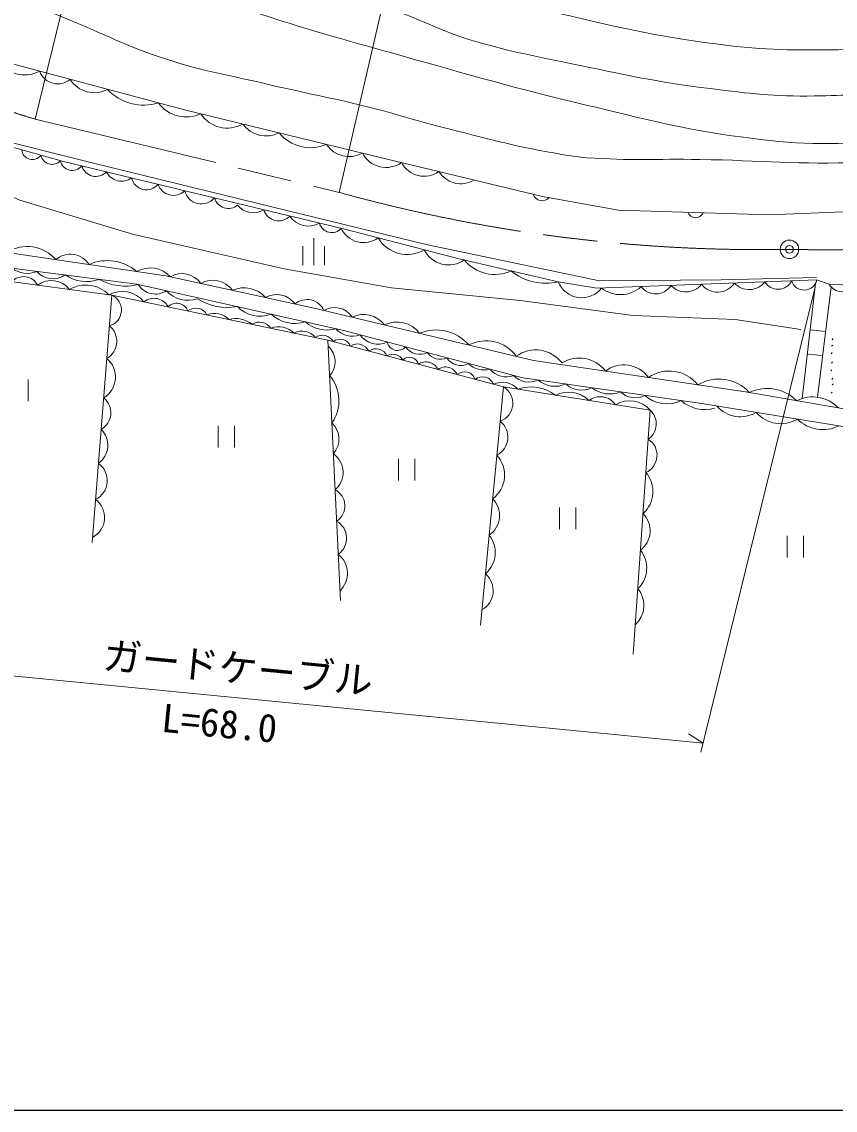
# Model space of a CAD drawing. Units: millimetres, scale not verified. Extents: x 40000 to 680000, y 20000 to 380000.
# Drawn here: x 307753 to 360333, y 205000 to 275408 of the extents above; entities that cross this region are included whole.
import ezdxf
from ezdxf.enums import TextEntityAlignment as Align

# ---------------------------------------------------------------- set-up
doc = ezdxf.new("R2010")
doc.units = ezdxf.units.MM
doc.header["$LTSCALE"] = 1000
doc.header["$PDMODE"] = 32
doc.header["$PDSIZE"] = 500
doc.linetypes.add('CHAIN', pattern=[18.5, 12, -1.5, 3.5, -1.5])
for name, color, linetype, lineweight in [('M-BGD', 7, 'Continuous', 13), ('M-BMK', 2, 'CHAIN', 13), ('M-BMK-SRVR', 3, 'Continuous', 13), ('M-STR-HTXT', 7, 'Continuous', 13), ('M-TTL-BAND', 7, 'Continuous', 25)]:
    doc.layers.add(name, color=color, linetype=linetype, lineweight=lineweight)
doc.styles.add('ＭＳ ゴシック', font='')
doc.styles.get('ＭＳ ゴシック').set_extended_font_data('MS Gothic')

msp = doc.modelspace()

# ---------------------------------------------------------------- linework, layer by layer
at = {"layer": 'M-BGD'}
for p, q in [((326620, 259669), (326620, 261419)), ((325920, 259669), (325920, 260894)), ((327320, 259669), (327320, 260894)), ((303015, 259145), (313581, 257725)), ((359066, 258483), (358190, 251036)), ((313581, 257725), (312295, 241734)), ((313581, 257725), (327543, 254817)), ((360072, 258260), (359185, 251121)), ((358713, 255479), (359714, 255377)), ((360140, 254843), (360210, 254914)), ((327543, 254817), (328349, 237964)), ((360099, 254418), (360170, 254489)), ((358526, 253897), (359519, 253812)), ((360063, 253937), (360134, 254007)), ((360054, 252821), (360125, 252891)), ((360084, 253335), (360154, 253405)), ((308167, 250874), (308167, 252274)), ((360104, 252279), (360174, 252350)), ((360081, 251386), (360140, 251444)), ((360144, 251913), (360214, 251984)), ((320443, 249267), (320443, 247867)), ((321493, 247867), (321493, 249267)), ((332104, 247138), (332104, 245738)), ((333154, 245738), (333154, 247138)), ((342515, 243991), (342515, 242591)), ((343565, 242591), (343565, 243991)), ((357230, 242151), (357230, 240751)), ((358280, 240751), (358280, 242151))]:
    msp.add_line(p, q, dxfattribs=at)
for points in [[(298373, 262891), (302839, 261075), (317071, 258981), (326657, 256887), (340831, 253506), (354531, 251466), (365393, 249601), (367700, 249323), (376779, 251204), (392778, 254508), (401007, 257551), (402005, 259416), (406209, 263326), (412147, 268070), (415484, 270753), (419280, 273174), (423598, 275039), (426510, 276576), (429029, 278360), (432677, 281697), (434531, 283154), (446849, 291481)], [(288085, 286872), (297255, 277428), (301202, 274842), (306156, 272937), (318363, 269686), (330739, 266675), (341419, 264114), (346318, 263217), (356053, 262929), (363515, 263217), (372625, 263553), (381031, 263953), (389316, 265260), (389938, 266541), (390607, 266220), (389844, 264488), (380661, 263244), (375029, 263018), (364268, 262502), (364235, 263244)], [(290643, 275096), (292905, 274286), (296490, 271872), (300631, 269517), (304276, 268086), (310440, 266370), (317504, 264666), (328540, 262007), (335935, 260102), (342431, 258587), (344928, 258173), (359153, 258707)], [(292955, 274562), (300403, 269971), (305239, 268050), (312300, 266273), (323126, 263622), (333883, 260998), (345090, 258640), (352952, 258720), (359127, 258856)], [(298911, 269934), (301781, 267193), (304174, 265423), (307634, 263874), (314916, 261661), (324712, 259428), (331652, 258201), (339971, 257375), (347283, 256417), (353874, 256145), (358110, 255494)], [(289128, 264631), (289571, 264606), (298182, 261493), (302697, 260037), (315195, 258434), (328561, 255439), (340130, 252380)], [(359153, 258707), (359990, 258420), (372945, 258062), (377671, 258345), (384424, 258854)], [(327543, 254817), (338889, 251786), (337399, 236379)], [(340130, 252380), (351719, 250711), (367727, 248112)], [(338889, 251786), (348378, 250281), (347275, 234509)]]:
    msp.add_lwpolyline(points, dxfattribs=at)
for centre, radius, start, end in [((307938, 274087), 2121, 212.83131, 297.34048), ((310080, 272629), 1243, 200.05119, 310.12059), ((312427, 272645), 1824, 212.01404, 298.15774), ((315636, 273225), 3209, 222.9802, 287.19158), ((318387, 271489), 2240, 216.41706, 294.62282), ((321030, 270583), 2050, 213.46244, 299.19873), ((323553, 269915), 1891, 216.37872, 296.28245), ((326412, 269879), 2616, 219.37308, 293.28809), ((308438, 267187), 689, 185.77, 323.12507), ((328909, 268435), 1748, 213.26649, 299.39468), ((331303, 267719), 1735, 207.69975, 305.1835), ((309708, 266921), 735, 191.55946, 317.3356), ((311013, 266562), 777, 190.30449, 322.01554), ((333761, 267058), 1644, 207.46561, 305.55592), ((312539, 266359), 954, 196.76686, 316.11104), ((314198, 266178), 1084, 206.27024, 306.60766), ((336124, 266580), 1648, 211.38639, 301.63514), ((315807, 265526), 987, 192.7604, 320.11749), ((317548, 265214), 1035, 198.09021, 314.80031), ((319366, 264746), 1120, 193.74042, 319.16544), ((341392, 264446), 614, 197.59288, 317.98058), ((321112, 264266), 933, 195.74908, 309.19118), ((322711, 264339), 1285, 218.2451, 301.90753), ((324355, 263538), 1008, 196.74515, 316.16071), ((326279, 263623), 1430, 213.16031, 299.74555), ((351307, 263258), 527, 199.318, 337.29048), ((327794, 262611), 837, 195.97413, 316.93173), ((329848, 262711), 1591, 204.98189, 306.22818), ((332663, 262536), 2178, 210.60064, 300.50868), ((308112, 258444), 2426, 40.76223, 122.49841), ((335335, 261419), 1741, 205.82939, 305.70376), ((310886, 258925), 1447, 32.95483, 130.30581), ((313281, 257023), 2936, 49.55601, 113.70463), ((338320, 261592), 2528, 218.86839, 294.88336), ((308093, 260689), 1556, 231.59992, 293.78099), ((309771, 260173), 1389, 220.84292, 304.538), ((316056, 257700), 1785, 42.99288, 119.19923), ((318112, 257635), 1485, 35.03058, 120.32624), ((341612, 261964), 3474, 230.11193, 283.63982), ((307875, 257923), 1002, 26.52697, 138.16127), ((309667, 257193), 1479, 37.46608, 127.22216), ((311931, 261022), 2420, 235.44452, 289.9364), ((314441, 261768), 3459, 240.85411, 284.13984), ((316389, 259081), 1289, 211.1853, 303.55074), ((320093, 257105), 1580, 36.39723, 118.95959), ((343948, 259187), 1631, 201.56462, 322.08893), ((350674, 259225), 1295, 222.30542, 321.99142), ((352728, 259214), 1299, 217.28609, 327.01074), ((354774, 259378), 1294, 222.33956, 321.95727), ((356638, 259089), 987, 210.99365, 333.30319), ((358328, 258897), 846, 197.24917, 347.04767), ((360800, 258952), 1005, 210.77431, 324.92284), ((311892, 256297), 2081, 44.35122, 120.33702), ((314237, 256154), 1813, 38.98044, 118.20996), ((313131, 256762), 1063, 285.86654, 64.93902), ((318502, 259299), 1905, 222.69873, 288.50922), ((322114, 256351), 1850, 41.49252, 113.8643), ((324225, 256299), 1469, 35.76885, 119.58797), ((346456, 259708), 1953, 231.25439, 313.04245), ((348728, 258967), 1164, 216.17055, 328.12628), ((316294, 256479), 1041, 28.01978, 128.45114), ((317767, 256437), 766, 20.29528, 136.17565), ((321061, 260580), 3654, 237.66261, 279.84985), ((326191, 256242), 1199, 24.40107, 130.21831), ((318999, 256066), 818, 27.57589, 128.89504), ((320215, 255247), 1295, 44.2101, 112.26083), ((323167, 258465), 2097, 225.08577, 289.65027), ((325408, 258161), 2270, 227.42862, 287.30741), ((327967, 255583), 1342, 32.50352, 120.65963), ((329839, 254751), 1721, 37.68381, 115.47935), ((312602, 254745), 1288, 300.27522, 50.53035), ((321588, 254551), 1660, 50.93921, 105.53172), ((323114, 255108), 875, 33.151, 123.31993), ((324350, 254208), 1468, 46.39124, 110.07969), ((327457, 257513), 2048, 227.87205, 286.86399), ((332005, 254157), 1831, 37.13271, 116.03044), ((325873, 254318), 1082, 38.29945, 118.17148), ((327185, 254313), 819, 30.11423, 124.42961), ((329114, 256488), 1416, 221.32825, 290.46588), ((330775, 255985), 1427, 215.23401, 295.14332), ((334529, 252655), 2816, 40.96631, 112.19685), ((326667, 253420), 1338, 317.48011, 47.99946), ((328335, 254161), 715, 21.94498, 128.13975), ((329451, 253751), 815, 26.31644, 123.76829), ((330637, 253457), 798, 25.26411, 124.82062), ((332049, 254831), 682, 191.69064, 318.68669), ((333491, 255027), 1132, 214.76998, 295.60735), ((337766, 252383), 2392, 35.49648, 117.66668), ((340974, 252036), 2145, 37.57105, 125.98776), ((312224, 252429), 1583, 301.29352, 49.51205), ((331738, 253173), 730, 28.82506, 121.25967), ((332807, 253111), 597, 14.00793, 136.0768), ((334787, 254552), 974, 214.13101, 296.24632), ((336116, 254229), 1053, 211.50234, 298.87499), ((343780, 251525), 2129, 37.2742, 121.28086), ((333876, 252547), 862, 25.44871, 124.63602), ((335147, 252262), 820, 23.08317, 127.00156), ((336381, 252071), 702, 17.00035, 133.08438), ((337634, 254299), 1416, 224.51474, 285.86258), ((339051, 253754), 1314, 218.38641, 291.99092), ((346662, 251242), 1971, 35.98544, 127.07683), ((349601, 250458), 2361, 38.38338, 124.67889), ((325770, 250895), 2485, 324.74812, 40.73145), ((337528, 251678), 765, 21.54934, 128.53539), ((338820, 250776), 1318, 40.87328, 116.14747), ((340527, 253428), 1329, 222.23956, 296.37267), ((342226, 253540), 1710, 229.60204, 294.01383), ((352810, 249644), 2654, 42.08173, 120.78943), ((338256, 250725), 1235, 289.79561, 59.15196), ((340674, 249192), 2593, 52.6721, 109.31104), ((343087, 249512), 1933, 46.22344, 115.75969), ((343933, 253082), 1497, 227.52085, 296.09503), ((345750, 253185), 1854, 231.32164, 292.29424), ((347394, 252427), 1342, 225.50887, 298.10701), ((355946, 249022), 2669, 44.61911, 115.897), ((312273, 250113), 1235, 299.55073, 51.25483), ((345145, 249970), 1183, 34.4427, 127.54043), ((347039, 249132), 1765, 40.63231, 121.35082), ((349443, 252788), 2096, 227.48604, 296.12984), ((351914, 252659), 2338, 228.54441, 285.88814), ((358879, 248838), 2304, 43.8649, 116.6512), ((347562, 249399), 1202, 304.76746, 47.23338), ((354205, 251852), 1996, 220.57918, 300.97135), ((356815, 251490), 2081, 220.43898, 301.11155), ((326820, 248412), 1435, 318.53114, 46.94843), ((337869, 248537), 1304, 297.07391, 51.87365), ((359546, 251388), 2358, 225.39713, 296.1534), ((311871, 248012), 1440, 305.38454, 45.42102), ((347577, 247369), 1239, 294.74572, 57.25513), ((327071, 246260), 1457, 309.90185, 55.57773), ((337062, 246088), 1903, 306.35856, 42.589), ((311926, 245731), 1353, 295.94388, 54.86169), ((346667, 245016), 1884, 311.34329, 40.65755), ((327448, 244092), 1189, 303.41729, 62.06228), ((311647, 243345), 1458, 297.52229, 53.28328), ((337098, 243475), 1536, 304.23965, 44.70792), ((327492, 241998), 1259, 304.52045, 60.95913), ((346773, 242486), 1594, 307.565, 44.43584), ((336546, 241076), 1811, 310.36441, 38.58316), ((327251, 239735), 1554, 313.37825, 52.10132), ((346314, 240074), 1834, 313.27119, 38.72965), ((336803, 238606), 1424, 299.02528, 49.92229), ((346273, 237656), 1691, 312.14373, 39.85711)]:
    msp.add_arc(centre, radius, start, end, dxfattribs=at)
for points, knots in [([(292466, 290042), (294855, 288599), (295490, 288227), (297451, 287105), (300281, 285485), (301866, 284570), (304784, 283118), (307921, 281557), (309744, 280812), (312998, 279515), (316644, 278063), (318734, 277367), (322461, 276137), (326228, 274893), (328377, 274313), (332196, 273239), (336884, 271920), (339503, 271142), (344243, 270024), (348111, 269111), (350266, 268485), (354205, 267955), (357842, 267465), (359935, 267430), (363596, 267683), (365908, 267843), (367229, 267993), (369448, 268663), (371898, 269402), (373191, 270071), (375491, 271194), (377971, 272406), (379373, 273093), (381669, 274624), (383420, 275790), (384328, 276561), (385888, 277972), (387288, 279237), (388122, 279926), (389264, 281429), (390839, 283502), (391292, 284950), (392693, 287145), (393990, 289175), (394795, 290262), (396177, 292235), (397454, 294056), (398166, 295080), (399498, 296862), (400950, 298804), (401697, 299950), (403309, 301761), (405123, 303800), (406216, 304887), (408290, 306661), (410185, 308281), (411356, 309072), (413489, 310363), (416263, 312042), (417882, 312894), (420838, 314228), (425670, 316408), (428491, 317372), (433471, 319190), (438700, 321099), (441598, 322311), (446982, 323725), (449644, 324423), (451184, 324666), (453923, 324928), (457774, 325296), (459957, 325161), (463826, 325159), (473228, 325154), (478485, 324480), (487887, 324492), (492801, 324499), (495553, 324653), (500463, 324846), (503027, 324947), (504477, 324878), (507023, 325200), (509816, 325553), (511348, 325967), (514127, 326425), (516388, 326797), (517690, 326814), (519925, 327323), (523095, 328045), (524944, 328298), (527949, 329541), (529710, 330271), (530589, 330912), (532304, 331746), (535038, 333076), (535975, 333451), (539410, 334924)], [0, 0, 0, 0, 1, 1, 1, 2, 2, 2, 3, 3, 3, 4, 4, 4, 5, 5, 5, 6, 6, 6, 7, 7, 7, 8, 8, 8, 9, 9, 9, 10, 10, 10, 11, 11, 11, 12, 12, 12, 13, 13, 13, 14, 14, 14, 15, 15, 15, 16, 16, 16, 17, 17, 17, 18, 18, 18, 19, 19, 19, 20, 20, 20, 21, 21, 21, 22, 22, 22, 23, 23, 23, 24, 24, 24, 25, 25, 25, 26, 26, 26, 27, 27, 27, 28, 28, 28, 29, 29, 29, 30, 30, 30, 31, 31, 31, 32, 32, 32, 32]), ([(267644, 304423), (271964, 302730), (273138, 302257), (276724, 301051), (279874, 299991), (281703, 299600), (284853, 298540), (288838, 297200), (291074, 296438), (294951, 294811), (298411, 293359), (300238, 292297), (303607, 290647), (307032, 288969), (308865, 287851), (312344, 286292), (316323, 284509), (318601, 283616), (322688, 282100), (325957, 280887), (327797, 280225), (331126, 279187), (335537, 277812), (338008, 277017), (342503, 275948), (346715, 274946), (349093, 274395), (353391, 273880), (356370, 273522), (358067, 273586), (361067, 273607), (363379, 273624), (364677, 273720), (366974, 273988), (369021, 274227), (370236, 274183), (372173, 274887), (374436, 275709), (375559, 276543), (377562, 277881), (379469, 279154), (380410, 280049), (382162, 281528), (383667, 282799), (384634, 283392), (385951, 284857), (389862, 289209), (391473, 292128), (395012, 296787), (397266, 299754), (398382, 301533), (400783, 304381), (403025, 307042), (404204, 308615), (406689, 311050), (407631, 311973), (408277, 312362), (409357, 313119), (413768, 316211), (416546, 317487), (421325, 319973), (424859, 321811), (426933, 322665), (430634, 324137), (433505, 325279), (435155, 325825), (438119, 326696), (443804, 328365), (447130, 328771), (452951, 329875), (455751, 330406), (457325, 330722), (460164, 330964), (463555, 331252), (465472, 331084), (468875, 331100), (474829, 331128), (478164, 330922), (484117, 330991), (488435, 331041), (490851, 331186), (495168, 331263), (499867, 331348), (502522, 330864), (507199, 331318), (508609, 331455), (509382, 331668), (510765, 331971), (512213, 332289), (512699, 332429), (514440, 332924)], [0, 0, 0, 0, 1, 1, 1, 2, 2, 2, 3, 3, 3, 4, 4, 4, 5, 5, 5, 6, 6, 6, 7, 7, 7, 8, 8, 8, 9, 9, 9, 10, 10, 10, 11, 11, 11, 12, 12, 12, 13, 13, 13, 14, 14, 14, 15, 15, 15, 16, 16, 16, 17, 17, 17, 18, 18, 18, 19, 19, 19, 20, 20, 20, 21, 21, 21, 22, 22, 22, 23, 23, 23, 24, 24, 24, 25, 25, 25, 26, 26, 26, 27, 27, 27, 28, 28, 28, 29, 29, 29, 30, 30, 30, 30]), ([(293390, 292496), (295017, 291275), (295525, 290927), (296967, 290035), (298929, 288823), (300097, 288239), (302220, 287340), (303983, 286594), (305025, 286316), (306820, 285653), (309427, 284690), (310894, 284168), (313489, 283176), (317489, 281647), (319696, 280702), (323696, 279175), (326980, 277921), (328850, 277297), (332134, 276044), (333904, 275370), (334837, 274829), (336646, 274272), (339159, 273498), (340622, 273256), (343195, 272719), (346720, 271983), (348695, 271525), (352269, 271083), (354876, 270760), (356352, 270567), (358979, 270607), (361084, 270639), (362286, 270689), (364343, 271135), (367375, 271794), (369005, 272469), (371900, 273585), (374760, 274687), (376429, 275226), (379057, 276803), (380811, 277856), (381651, 278672), (383188, 280022), (384690, 281340), (385424, 282197), (386807, 283640), (388510, 285417), (389513, 286374), (391066, 288284), (392720, 290317), (393393, 291647), (394876, 293807), (396762, 296554), (397668, 298202), (399693, 300848), (400786, 302276), (401532, 302970), (402796, 304250), (405156, 306640), (406624, 307834), (409219, 309966), (411251, 311635), (412464, 312488), (414691, 313886), (417695, 315771), (419448, 316746), (422693, 318178), (426159, 319707), (428185, 320372), (431784, 321553), (435743, 322853), (438035, 323339), (442046, 324466), (445488, 325433), (447365, 326189), (450865, 326916), (454602, 327691), (456744, 327941), (460552, 328192), (464323, 328441), (466448, 328130), (470223, 327985), (476033, 327763), (479271, 327160), (485085, 327142), (490235, 327125), (493117, 327377), (498259, 327659), (503295, 327934), (506146, 327895), (511134, 328639), (514437, 329131), (516250, 329661), (519463, 330571), (522248, 331360), (523197, 331681), (526513, 332858)], [0, 0, 0, 0, 1, 1, 1, 2, 2, 2, 3, 3, 3, 4, 4, 4, 5, 5, 5, 6, 6, 6, 7, 7, 7, 8, 8, 8, 9, 9, 9, 10, 10, 10, 11, 11, 11, 12, 12, 12, 13, 13, 13, 14, 14, 14, 15, 15, 15, 16, 16, 16, 17, 17, 17, 18, 18, 18, 19, 19, 19, 20, 20, 20, 21, 21, 21, 22, 22, 22, 23, 23, 23, 24, 24, 24, 25, 25, 25, 26, 26, 26, 27, 27, 27, 28, 28, 28, 29, 29, 29, 30, 30, 30, 31, 31, 31, 32, 32, 32, 32]), ([(290814, 288120), (292639, 286549), (293156, 286126), (294710, 284912), (296866, 283227), (298122, 282341), (300408, 280837), (302307, 279587), (303346, 278828), (305371, 277795), (307367, 276777), (308599, 276453), (310671, 275601), (313128, 274592), (314444, 273861), (316967, 273031), (319570, 272175), (321109, 271970), (323776, 271336), (326238, 270750), (327640, 270521), (330096, 269914), (331985, 269446), (333010, 269058), (334899, 268595), (337759, 267894), (339342, 267393), (342245, 266901), (343036, 266767), (343478, 266667), (344278, 266612), (347120, 266417), (348722, 266550), (351570, 266503), (355643, 266435), (357927, 266158), (361999, 266316), (364869, 266427), (366469, 266653), (369322, 266988), (371595, 267256), (372919, 267206), (375118, 267837), (377695, 268576), (379294, 268760), (381571, 270175), (382202, 270567), (382511, 270858), (383060, 271359), (384695, 272852), (385582, 273723), (387108, 275326), (388368, 276650), (389135, 277343), (390273, 278774), (391783, 280674), (392431, 281886), (393776, 283907), (395489, 286478), (396310, 288011), (398061, 290557), (400183, 293643), (401395, 295361), (403729, 298290), (405550, 300577), (406457, 301982), (408596, 303975), (409969, 305254), (410848, 305852), (412391, 306921), (413775, 307879), (414590, 308365), (416073, 309162), (418848, 310653), (420572, 311140), (423439, 312445), (425298, 313291), (426321, 313806), (428188, 314633), (430575, 315690), (431916, 316279), (434357, 317205), (436366, 317966), (437513, 318343), (439585, 318910), (442535, 319717), (444244, 319949), (447254, 320495), (449644, 320929), (450992, 321126), (453403, 321424), (455769, 321716), (457103, 321810), (459481, 321981), (463615, 322279), (465931, 322483), (470075, 322575), (476177, 322710), (479597, 322552), (485699, 322493), (491047, 322442), (494043, 322193), (499390, 322303), (502999, 322377), (505036, 322345), (508618, 322793), (513107, 323354), (515604, 323838), (520023, 324807), (523711, 325616), (525766, 326150), (529359, 327311), (531643, 328050), (532898, 328558), (535075, 329570), (536901, 330420), (537528, 330756), (539651, 331950)], [0, 0, 0, 0, 1, 1, 1, 2, 2, 2, 3, 3, 3, 4, 4, 4, 5, 5, 5, 6, 6, 6, 7, 7, 7, 8, 8, 8, 9, 9, 9, 10, 10, 10, 11, 11, 11, 12, 12, 12, 13, 13, 13, 14, 14, 14, 15, 15, 15, 16, 16, 16, 17, 17, 17, 18, 18, 18, 19, 19, 19, 20, 20, 20, 21, 21, 21, 22, 22, 22, 23, 23, 23, 24, 24, 24, 25, 25, 25, 26, 26, 26, 27, 27, 27, 28, 28, 28, 29, 29, 29, 30, 30, 30, 31, 31, 31, 32, 32, 32, 33, 33, 33, 34, 34, 34, 35, 35, 35, 36, 36, 36, 37, 37, 37, 38, 38, 38, 39, 39, 39, 39])]:
    msp.add_open_spline(points, degree=3, knots=knots, dxfattribs=at)
at = {"layer": 'M-BMK'}
msp.add_line((308621, 269111), (328264, 264372), dxfattribs=at)
for centre, radius, start, end in [((319124, 305240), 37625, 223.16991, 253.79149), ((355490, 362594), 101925, 254.5072, 271.05955), ((359677, 367974), 107313, 268.77109, 271.98207)]:
    msp.add_arc(centre, radius, start, end, dxfattribs=at)
at = {"layer": 'M-BMK-SRVR'}
msp.add_circle((357375, 260686), 600, dxfattribs=at)
msp.add_point((357375, 260686), dxfattribs=at)
at = {"layer": 'M-STR-HTXT'}
for p, q in [((308621, 269111), (316041, 299473)), ((328264, 264372), (335097, 293874)), ((359038, 258244), (351653, 228164)), ((288522, 234918), (351795, 228744)), ((351795, 228744), (350848, 229339))]:
    msp.add_line(p, q, dxfattribs=at)
at = {"layer": 'M-TTL-BAND'}
msp.add_line((40000, 205000), (579000, 205000), dxfattribs=at)

# ---------------------------------------------------------------- texts
at = {"layer": 'M-STR-HTXT', "style": 'ＭＳ ゴシック'}
for s, p in [('ガードケーブル', (312883, 232996)), ('L=68.0', (316664, 228939))]:
    msp.add_text(s, height=1833, rotation=354.427, dxfattribs=at).set_placement(p, align=Align.BOTTOM_LEFT)

doc.saveas('drawing.dxf')
